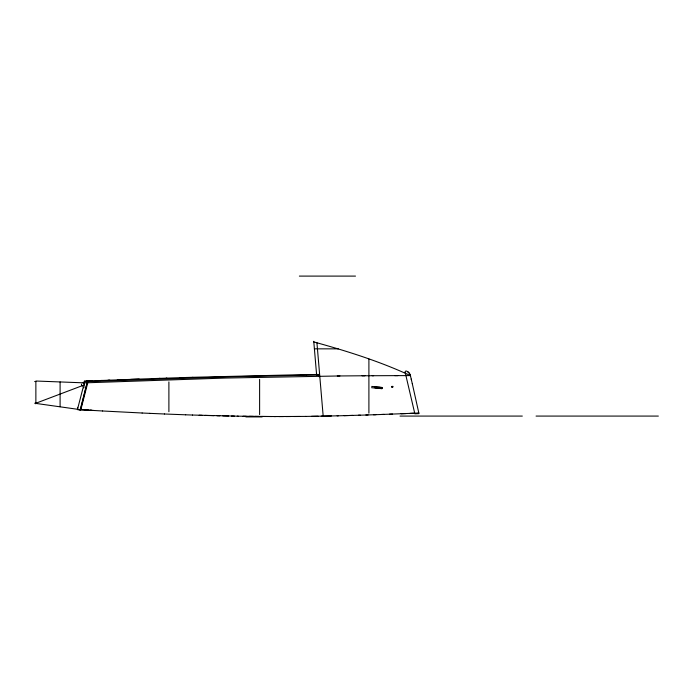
<?xml version="1.0" encoding="UTF-8"?>
<svg xmlns="http://www.w3.org/2000/svg" width="693" height="693" viewBox="0 0 693 693"><rect width="100%" height="100%" fill="white"/><g stroke="black" fill="none" stroke-linecap="round" stroke-linejoin="round"><path stroke-width="1.04" d="M382.034 387.456L381.895 388.652L382.016 387.439L371.673 386.408M34.676 403.239L80.206 409.65L87.145 382.718L87.742 382.865L80.812 409.736L77.451 409.537L77.547 407.917A1.629 1.629 0 0 1 77.694 407.319M35.785 403.82L35.958 402.659M80.119 410.23L80.267 409.216M83.818 387.993L84.373 381.141L92.342 380.829M102.625 410.984L77.451 409.537L83.238 387.11M80.501 409.719L87.127 382.805M391.9 386.581L392.697 386.642L392.195 387.456L391.536 386.469L392.957 386.365L392.68 387.448M84.329 384.901L35.871 403.239L35.871 381.02L84.329 382.865M374.584 387.066L379.816 387.292A9.304 9.217 -81.7 0 1 380.734 387.526L380.847 387.56M409.875 413.4L418.841 413.028L418.104 413.063M401.117 413.747L414.709 413.201M86.755 381.046A2.408 0.892 -0.8 0 0 85.958 381.133A2.4 0.884 -0.8 0 1 86.755 381.046L102.243 380.448M100.216 380.526L109.832 380.162M83.013 382.917L225.381 378.049L339.942 375.952M389.423 414.197L406.089 413.548M107.978 380.232L123.172 379.669M117.325 379.885L139.163 379.088M130.613 379.392L153.205 378.595M381.375 414.483L392.559 414.076M152.287 378.621L160.074 378.352M373.527 414.76L384.199 414.388M159.303 378.378L166.84 378.127M166.207 378.144L180.059 377.685M365.861 415.012L376.048 414.674M179.686 377.702L186.512 377.477M186.27 377.486L192.862 377.278M358.394 415.246L368.096 414.942M192.749 377.287L300.935 374.696M360.351 415.185L344.031 415.653M352.815 415.41L337.136 415.835M338.34 415.8L323.917 416.121M331.41 415.965L311.478 416.337M318.156 416.233L305.544 416.415M300.814 374.696L306.834 374.61M306.055 374.618L315.748 374.489M315.324 374.497L319.031 374.445L319.23 376.767M319.083 375L231.834 376.706L84.373 381.687L84.373 381.141M319.135 375.641L316.649 375.26M274.107 416.545L305.708 416.415M337.283 375.978L364.934 375.762M293.841 416.519L299.8 416.476M372.184 375.727L397.817 375.623M362.067 375.779L373.64 375.719M285.888 416.545L290.549 416.536M394.724 375.632L410.421 375.597C379.495 361.252 346.647 350.987 313.808 341.918M299.367 276.1L355.5 276.1M314.397 348.848L316.831 348.848M317.446 348.848L338.262 348.848M34.676 381.531L35.845 381.531M321.231 416.138L322.566 416.138M400.026 416.077L522.314 416.077M536.061 416.077L658.35 416.077M278.837 416.554L283.541 416.554M245.85 416.9L262.162 416.9M275.719 416.554L237.275 416.172M271.734 416.536L261.53 416.476M259.121 416.458L254.937 416.415M253.343 416.398L249.385 416.354M246.301 416.311L243 416.268M238.262 416.19L192.429 415.038M231.505 416.06L234.399 416.121M222.791 415.878L228.612 416.008M216.935 415.739L219.863 415.817M213.99 415.67L205.111 415.428M199.142 415.254L202.131 415.341M185.594 414.804L192.481 415.038M185.655 414.804L164.388 413.99M164.458 413.99L149.653 413.357M142.108 413.011L149.723 413.357M142.169 413.011L102.59 410.984M94.352 410.525L77.451 409.537M85.282 410.005L88.453 410.187M371.543 387.699L381.904 388.695M392.385 387.456L391.9 387.058M80.206 409.65L80.795 409.797M374.861 387.759L380.769 388.314A2.451 2.434 -81.5 0 0 381.323 388.184M407.718 371.717L409.58 373.562M410.23 374.774L411.261 379.227M411.373 379.686L412.318 383.775M411.235 379.097L411.408 379.859M412.292 383.679L418.97 413.634L414.856 413.808L405.136 372.254A1.022 1.022 0 0 1 406.505 371.076A6.705 6.705 0 0 1 410.221 374.766M316.926 342.732L323.181 416.138M313.756 341.303L316.597 374.662M368.901 359.017L368.901 413.141M259.615 379.374L259.615 414.579M168.893 381.921L168.893 411.72M90.982 409.858L90.982 410.334M60.1 381.947L60.1 406.739M81.661 385.334A1.655 1.637 22.9 0 1 81.514 384.139M82.658 386.122A1.611 1.594 22.3 0 1 82.302 385.975M84.373 382.094A2.893 1.074 -0.8 0 1 84.407 381.921M316.848 374.471A2.4 0.884 -3.2 0 1 318.087 374.601M318.278 374.644A2.746 1.014 -3.2 0 1 319.049 375.147"/></g></svg>
